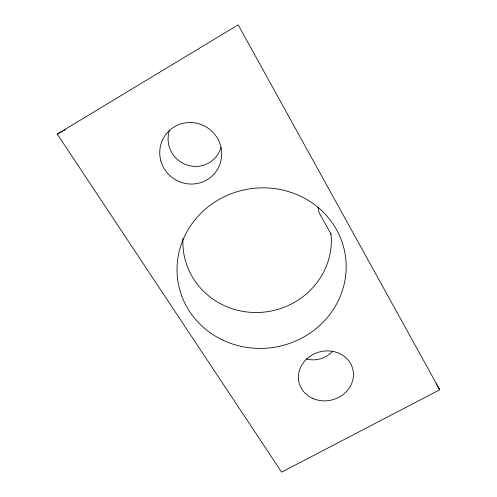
<?xml version="1.0" encoding="UTF-8"?>
<svg xmlns="http://www.w3.org/2000/svg" width="497" height="497" viewBox="0 0 497 497"><rect width="100%" height="100%" fill="white"/><g stroke="black" fill="none" stroke-linecap="round" stroke-linejoin="round"><path stroke-width="0.75" d="M57.254 134.078L238.169 24.85L439.746 389.772L281.613 472.15L57.254 134.078L62.665 131.202M64.02 130.481L65.374 129.767M436.055 383.852L436.875 385.169M437.695 386.486L439.746 389.772M331.288 234.429L319.117 212.822L318.024 207.013M330.635 233.279L331.331 237.05A74.345 71.245 -9.4 0 1 256.918 312.507A74.345 71.245 -9.4 0 1 182.964 238.579M332.207 351.652A24.477 22.334 -14.9 0 1 306.251 358.946M221.053 147.373A27.267 26.726 44.2 0 1 186.953 165.023A27.267 26.726 44.2 0 1 169.564 130.108M222.116 339.786A84.695 80.16 -9.4 0 0 346.117 263.665A84.695 80.16 -9.4 0 0 216.568 200.943A84.695 80.16 -9.4 0 0 222.116 339.786M160.929 161.134A31.224 30.547 36 0 0 213.008 175.124A31.224 30.547 36 0 0 198.228 123.579A31.224 30.547 36 0 0 160.929 161.134M313.16 398.613A27.708 24.8 -14.5 0 0 353.442 373.514A27.708 24.8 -14.5 0 0 311.197 355.523A27.708 24.8 -14.5 0 0 313.16 398.613"/></g></svg>
